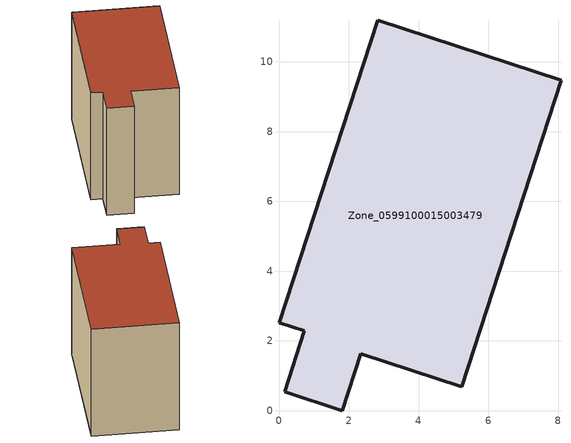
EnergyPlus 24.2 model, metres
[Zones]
Zone_0599100015003479
 floor ground (C_G): 0,2.52 2.84,11.18 8.09,9.47 5.24,0.68 2.34,1.63 1.81,0 0.16,0.54 0.72,2.28 z0.88
 wall outside (C_F): 2.84,11.18 0,2.52 0.72,2.28 0.16,0.54 1.81,0 2.34,1.63 5.24,0.68 8.09,9.47 2.84,11.18 z0.88:8.86
 roof outside (C_R): 5.24,0.68 8.09,9.47 2.84,11.18 0,2.52 0.72,2.28 0.16,0.54 1.81,0 2.34,1.63 z8.86
[BUILDING]
Pand.0599100015003479: North Axis=0; Terrain=City; Loads Convergence Tolerance Value=0.04; Temperature Convergence Tolerance Value=0.4; Solar Distribution=FullExterior; Maximum Number of Warmup Days=25; Minimum Number of Warmup Days=1
[Site:Location]
Rotterdam.The.Hague.AP_ZH_NLD Design_Conditions: Latitude=51.96; Longitude=4.45; Time Zone=1; Elevation=-4.5
[SITE:GROUNDTEMPERATURE:BUILDINGSURFACE]
18, 18, 18, 18, 18, 18, 18, 18, 18, 18, 18, 18
[MATERIAL] Thermal Absorptance=0.9; Solar Absorptance=0.7; Visible Absorptance=0.7
Name | Roughness | Thickness | Conductivity | Density | Specific Heat
G.TI.1965-1974 | MediumSmooth | 0.15 | 0.882353 | 540 | 1210
F.TI.1965-1974 | Rough | 0.3 | 0.697674 | 1920 | 840
R.TI.1965-1974 | MediumRough | 0.2 | 0.232558 | 1500 | 1000
[CONSTRUCTION]
C_G: G.TI.1965-1974
C_F: F.TI.1965-1974
C_R: R.TI.1965-1974
[ZONE]
Zone_0599100015003479: Type=1; Multiplier=1; Ceiling Height=Autocalculate; Volume=Autocalculate; Floor Area=autocalculate; Part of Total Floor Area=Yes
[ZONEINFILTRATION:DESIGNFLOWRATE]
Infil_Zone_0599100015003479: Zone or ZoneList or Space or SpaceList=Zone_0599100015003479; Schedule=AlwaysOn; Design Flow Rate Calculation Method=Flow/Area; Flow Rate per Floor Area=0.003; Constant Term Coefficient=1; Temperature Term Coefficient=0; Velocity Term Coefficient=0; Velocity Squared Term Coefficient=0
[HVACTEMPLATE:ZONE:IDEALLOADSAIRSYSTEM]
Zone_0599100015003479: Maximum Heating Supply Air Temperature=50; Minimum Cooling Supply Air Temperature=13; Maximum Heating Supply Air Humidity Ratio=0.0156; Minimum Cooling Supply Air Humidity Ratio=0.0077; Heating Limit=NoLimit; Cooling Limit=NoLimit; Dehumidification Control Type=ConstantSensibleHeatRatio; Cooling Sensible Heat Ratio=0.7; Dehumidification Setpoint=60; Humidification Control Type=None; Humidification Setpoint=30; Outdoor Air Method=None; Outdoor Air Flow Rate per Person=0.00944; Outdoor Air Flow Rate per Zone Floor Area=0; Outdoor Air Flow Rate per Zone=0; Demand Controlled Ventilation Type=None; Outdoor Air Economizer Type=NoEconomizer; Heat Recovery Type=None; Sensible Heat Recovery Effectiveness=0.7; Latent Heat Recovery Effectiveness=0.65
[ZONECONTROL:THERMOSTAT]
ThermostatControl_Zone_0599100015003479: Zone or ZoneList=Zone_0599100015003479; Control Type Schedule=DualSetpointControlType; Control 1=Thermostat_Zone_0599100015003479; Temperature Difference Between Cutout And Setpoint=0
[THERMOSTATSETPOINT:DUALSETPOINT]
Thermostat_Zone_0599100015003479: Heating Setpoint Temperature Schedule=HeatingSetpoint_Zone_0599100015003479; Cooling Setpoint Temperature Schedule=CoolingSetpoint_Zone_0599100015003479
[SCHEDULE:COMPACT]
HeatingSetpoint_Zone_0599100015003479: Through: 12/31, For: AllDays, Until: 24:00, 21
CoolingSetpoint_Zone_0599100015003479: Through: 12/31, For: AllDays, Until: 24:00, 24
DualSetpointControlType: Through: 12/31, For: AllDays, Until: 24:00, 4
AlwaysOn: Through: 12/31, For: AllDays, Until: 24:00, 1
